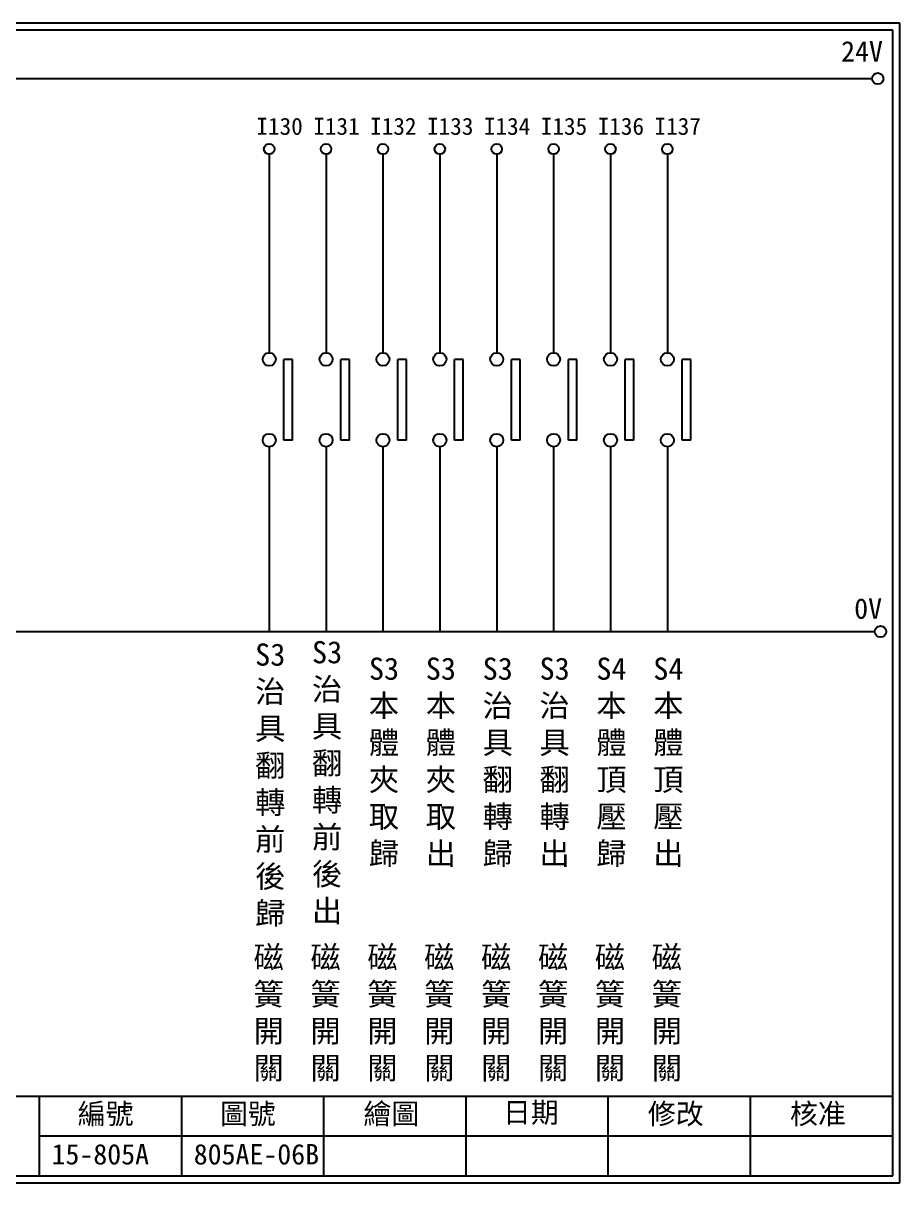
# Model space of a CAD drawing. Extents: x 275 to 562, y 265 to 469.
# Drawn here: x 407.8 to 561.9, y 264.9 to 468.9 of the extents above; entities that cross this region are included whole.
import ezdxf

# ---------------------------------------------------------------- set-up
doc = ezdxf.new("R2010")
doc.units = 0
doc.layers.get('0').update_dxf_attribs({"linetype": 'CONTINUOUS'})
doc.layers.add('圖框層', color=7, linetype='CONTINUOUS')
doc.layers.add('標尺寸層', color=3, linetype='CONTINUOUS')
doc.styles.add('CNS', font='romanc.shx', dxfattribs={"bigfont": 'chineset.shx'})
doc.styles.add('STSL', font='kaiu.ttf')

msp = doc.modelspace()

# ---------------------------------------------------------------- linework, layer by layer
for p, q in [((455.14, 409.78), (453.63, 409.78)), ((465.14, 409.78), (463.63, 409.78)), ((475.14, 409.78), (473.63, 409.78)), ((485.14, 409.78), (483.63, 409.78)), ((495.14, 409.78), (493.63, 409.78)), ((505.14, 409.78), (503.63, 409.78)), ((515.14, 409.78), (513.63, 409.78)), ((525.14, 409.78), (523.63, 409.78)), ((455.14, 395.55), (453.63, 395.55)), ((465.14, 395.55), (463.63, 395.55)), ((475.14, 395.55), (473.63, 395.55)), ((485.14, 395.55), (483.63, 395.55)), ((495.14, 395.55), (493.63, 395.55)), ((505.14, 395.55), (503.63, 395.55)), ((515.14, 395.55), (513.63, 395.55)), ((525.14, 395.55), (523.63, 395.55))]:
    msp.add_line(p, q)
for centre in [(558.02, 459.17), (558.5, 361.9)]:
    msp.add_circle(centre, 1)
at = {"layer": '圖框層', "color": 7}
for p, q in [((561.9, 468.91), (274.9, 468.91)), ((560.65, 467.66), (276.15, 467.66)), ((560.65, 266.2), (560.65, 467.66)), ((561.9, 264.95), (561.9, 468.91)), ((276.15, 280.2), (560.65, 280.2)), ((410.65, 266.2), (410.65, 280.2)), ((435.65, 266.2), (435.65, 280.2)), ((460.65, 266.2), (460.65, 280.2)), ((485.65, 266.2), (485.65, 280.2)), ((510.65, 266.2), (510.65, 280.2)), ((535.65, 266.2), (535.65, 280.2)), ((410.65, 273.2), (560.65, 273.2)), ((276.15, 266.2), (560.65, 266.2)), ((274.9, 264.95), (561.9, 264.95))]:
    msp.add_line(p, q, dxfattribs=at)
at = {"layer": '標尺寸層', "color": 7}
for p, q in [((279.42, 459.17), (557.02, 459.17)), ((451.03, 445.86), (451.03, 410.94)), ((461.03, 445.86), (461.03, 410.94)), ((471.03, 445.86), (471.03, 410.94)), ((481.03, 445.86), (481.03, 410.94)), ((491.03, 445.86), (491.03, 410.94)), ((501.03, 445.86), (501.03, 410.94)), ((511.03, 445.86), (511.03, 410.94)), ((521.03, 445.86), (521.03, 410.94)), ((453.63, 395.55), (453.63, 409.78)), ((455.14, 395.55), (455.14, 409.78)), ((463.63, 395.55), (463.63, 409.78)), ((465.14, 395.55), (465.14, 409.78)), ((473.63, 395.55), (473.63, 409.78)), ((475.14, 395.55), (475.14, 409.78)), ((483.63, 395.55), (483.63, 409.78)), ((485.14, 395.55), (485.14, 409.78)), ((493.63, 395.55), (493.63, 409.78)), ((495.14, 395.55), (495.14, 409.78)), ((503.63, 395.55), (503.63, 409.78)), ((505.14, 395.55), (505.14, 409.78)), ((513.63, 395.55), (513.63, 409.78)), ((515.14, 395.55), (515.14, 409.78)), ((523.63, 395.55), (523.63, 409.78)), ((525.14, 395.55), (525.14, 409.78)), ((451.03, 394.41), (451.03, 361.9)), ((461.03, 394.41), (461.03, 361.9)), ((471.03, 394.41), (471.03, 361.9)), ((481.03, 394.41), (481.03, 361.9)), ((491.03, 394.41), (491.03, 361.9)), ((501.03, 394.41), (501.03, 361.9)), ((511.03, 394.41), (511.03, 361.9)), ((521.03, 394.41), (521.03, 361.9)), ((279.63, 361.9), (557.5, 361.9))]:
    msp.add_line(p, q, dxfattribs=at)
for centre, radius in [((451.03, 446.78), 0.92), ((461.03, 446.78), 0.92), ((471.03, 446.78), 0.92), ((481.03, 446.78), 0.92), ((491.03, 446.78), 0.92), ((501.03, 446.78), 0.92), ((511.03, 446.78), 0.92), ((521.03, 446.78), 0.92), ((451.03, 409.79), 1.15), ((461.03, 409.79), 1.15), ((471.03, 409.79), 1.15), ((481.03, 409.79), 1.15), ((491.03, 409.79), 1.15), ((501.03, 409.79), 1.15), ((511.03, 409.79), 1.15), ((521.03, 409.79), 1.15), ((451.03, 395.56), 1.15), ((461.03, 395.56), 1.15), ((471.03, 395.56), 1.15), ((481.03, 395.56), 1.15), ((491.03, 395.56), 1.15), ((501.03, 395.56), 1.15), ((511.03, 395.56), 1.15), ((521.03, 395.56), 1.15)]:
    msp.add_circle(centre, radius, dxfattribs=at)

# ---------------------------------------------------------------- texts
at = {"layer": '圖框層', "color": 4, "style": 'STSL'}
for s, height, p in [('24V', 3.6, (551.58, 462.16)), ('I130', 3, (448.77, 449.28)), ('I131', 3, (458.77, 449.28)), ('I132', 3, (468.77, 449.28)), ('I133', 3, (478.77, 449.28)), ('I134', 3, (488.77, 449.28)), ('I135', 3, (498.77, 449.28)), ('I136', 3, (508.77, 449.28)), ('I137', 3, (518.77, 449.28)), ('0V', 3.6, (553.88, 364.15)), ('繪圖', 3.6, (467.59, 275.29)), ('日期', 3.6, (492.12, 275.53)), ('編號', 3.6, (417.36, 275.28)), ('圖號', 3.6, (442.36, 275.28)), ('修改', 3.6, (517.59, 275.29)), ('核准', 3.6, (542.59, 275.29)), ('15-805A', 3.6, (412.76, 268.17)), ('805AE-06B', 3.6, (437.76, 268.17))]:
    msp.add_text(s, height=height, dxfattribs=at).set_placement(p)
at = {"layer": '標尺寸層', "color": 7, "char_height": 3.9, "width": 4.9608, "attachment_point": 5, "style": 'CNS'}
for s, insert in [('{\\fDFKai-SB|b0|i0|c136|p65;S3治具翻轉前後歸}', (451.21, 334.9)), ('{\\fDFKai-SB|b0|i0|c136|p65;S3治具翻轉前後出}', (461.21, 335.31)), ('{\\fDFKai-SB|b0|i0|c136|p65;S3本體夾取歸}', (471.21, 338.92)), ('{\\fDFKai-SB|b0|i0|c136|p65;S3本體夾取出}', (481.21, 338.92)), ('{\\fDFKai-SB|b0|i0|c136|p65;S3治具翻轉歸}', (491.21, 338.92)), ('{\\fDFKai-SB|b0|i0|c136|p65;S3治具翻轉出}', (501.21, 338.92)), ('{\\fDFKai-SB|b0|i0|c136|p65;S4本體頂壓歸}', (511.21, 338.92)), ('{\\fDFKai-SB|b0|i0|c136|p65;S4本體頂壓出}', (521.21, 338.92)), ('{\\fDFKai-SB|b0|i0|c136|p65;磁簧開關}', (450.94, 294.67)), ('{\\fDFKai-SB|b0|i0|c136|p65;磁簧開關}', (460.94, 294.67)), ('{\\fDFKai-SB|b0|i0|c136|p65;磁簧開關}', (470.94, 294.67)), ('{\\fDFKai-SB|b0|i0|c136|p65;磁簧開關}', (480.94, 294.67)), ('{\\fDFKai-SB|b0|i0|c136|p65;磁簧開關}', (490.94, 294.67)), ('{\\fDFKai-SB|b0|i0|c136|p65;磁簧開關}', (500.94, 294.67)), ('{\\fDFKai-SB|b0|i0|c136|p65;磁簧開關}', (510.94, 294.67)), ('{\\fDFKai-SB|b0|i0|c136|p65;磁簧開關}', (520.94, 294.67))]:
    msp.add_mtext(s, dxfattribs=dict(at, insert=insert))

doc.saveas('drawing.dxf')
